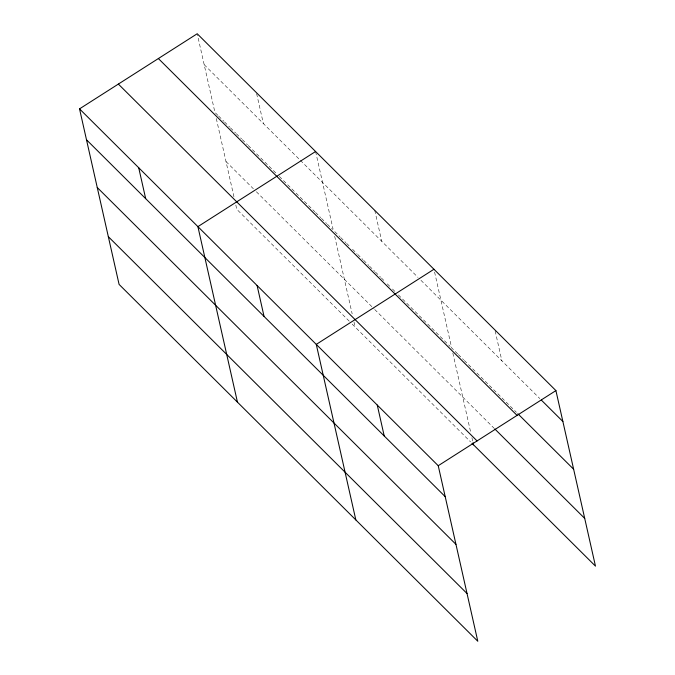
<?xml version="1.0" encoding="UTF-8"?>
<svg xmlns="http://www.w3.org/2000/svg" width="675" height="675" viewBox="0 0 675 675"><rect width="100%" height="100%" fill="white"/><g stroke="black" fill="none" stroke-linecap="round" stroke-linejoin="round"><path stroke-width="0.51" stroke-dasharray="3.38 2.53" d="M204.179 64.665L299.616 159.604M300.35 160.346L417.985 277.366M420.947 280.311L539.823 398.579M217.89 115.332L214.928 112.387L197.438 34.746M218.632 116.066L223.805 121.222M224.547 121.956L229.728 127.111M230.47 127.845L235.642 132.992M236.385 133.734L241.566 138.881M242.308 139.615L247.48 144.771M248.223 145.505L276.337 173.475M279.298 176.42L314.803 211.748M315.546 212.482L320.726 217.637M321.469 218.371L326.641 223.526M327.383 224.26L332.564 229.416M334.783 231.618L339.964 236.773M340.698 237.507L345.878 242.663M346.621 243.397L349.582 246.341M352.536 249.286L356.974 253.699M357.716 254.433L362.897 259.588M363.639 260.322L368.812 265.477M369.554 266.212L374.735 271.367M375.469 272.101L380.649 277.248M381.392 277.99L384.353 280.935M387.307 283.88L390.268 286.816M392.487 289.027L395.449 291.971M398.41 294.916L450.191 346.435M457.625 353.827L451.676 347.903L433.949 269.266M458.367 354.569L463.573 359.741M464.316 360.484L516.375 412.273M226.015 161.561L253.387 188.789M256.348 191.734L373.975 308.762M374.718 309.496L493.99 428.152M349.22 321.157L236.765 209.284L235.626 204.204M352.181 324.101L470.551 441.855M495.155 330.936L501.896 360.847M452.832 353.033L470.534 431.603M471.909 437.695L472.821 441.754M374.768 210.389L381.729 241.304M315.579 151.512L333.07 229.129M334.69 236.292L352.164 313.841M353.995 321.967L355.143 327.046M256.618 93.631L263.36 123.542M216.312 118.53L234.023 197.1"/><path stroke-width="1.01" d="M79.532 108.869L438.235 465.716L477.79 641.25L119.087 284.403L79.532 108.869L197.21 33.75L555.913 390.597L595.468 566.131L472.028 443.332M315.579 151.512L197.902 226.631L237.457 402.165M433.949 269.266L316.271 344.393L355.835 519.919M438.235 465.716L555.913 390.597M541.316 400.056L562.874 421.512M517.86 413.75L573.632 469.235M158.372 58.539L517.075 415.387M494.733 428.887L584.71 518.408M118.361 84.08L477.065 440.927M86.501 139.784L445.196 496.631M97.251 187.507L455.954 544.354M108.338 236.68L467.032 593.528M473.057 442.775L473.513 444.8M377.257 405.051L384.218 435.966M257.091 285.508L264.052 316.423M138.713 167.746L145.682 198.661"/></g></svg>
